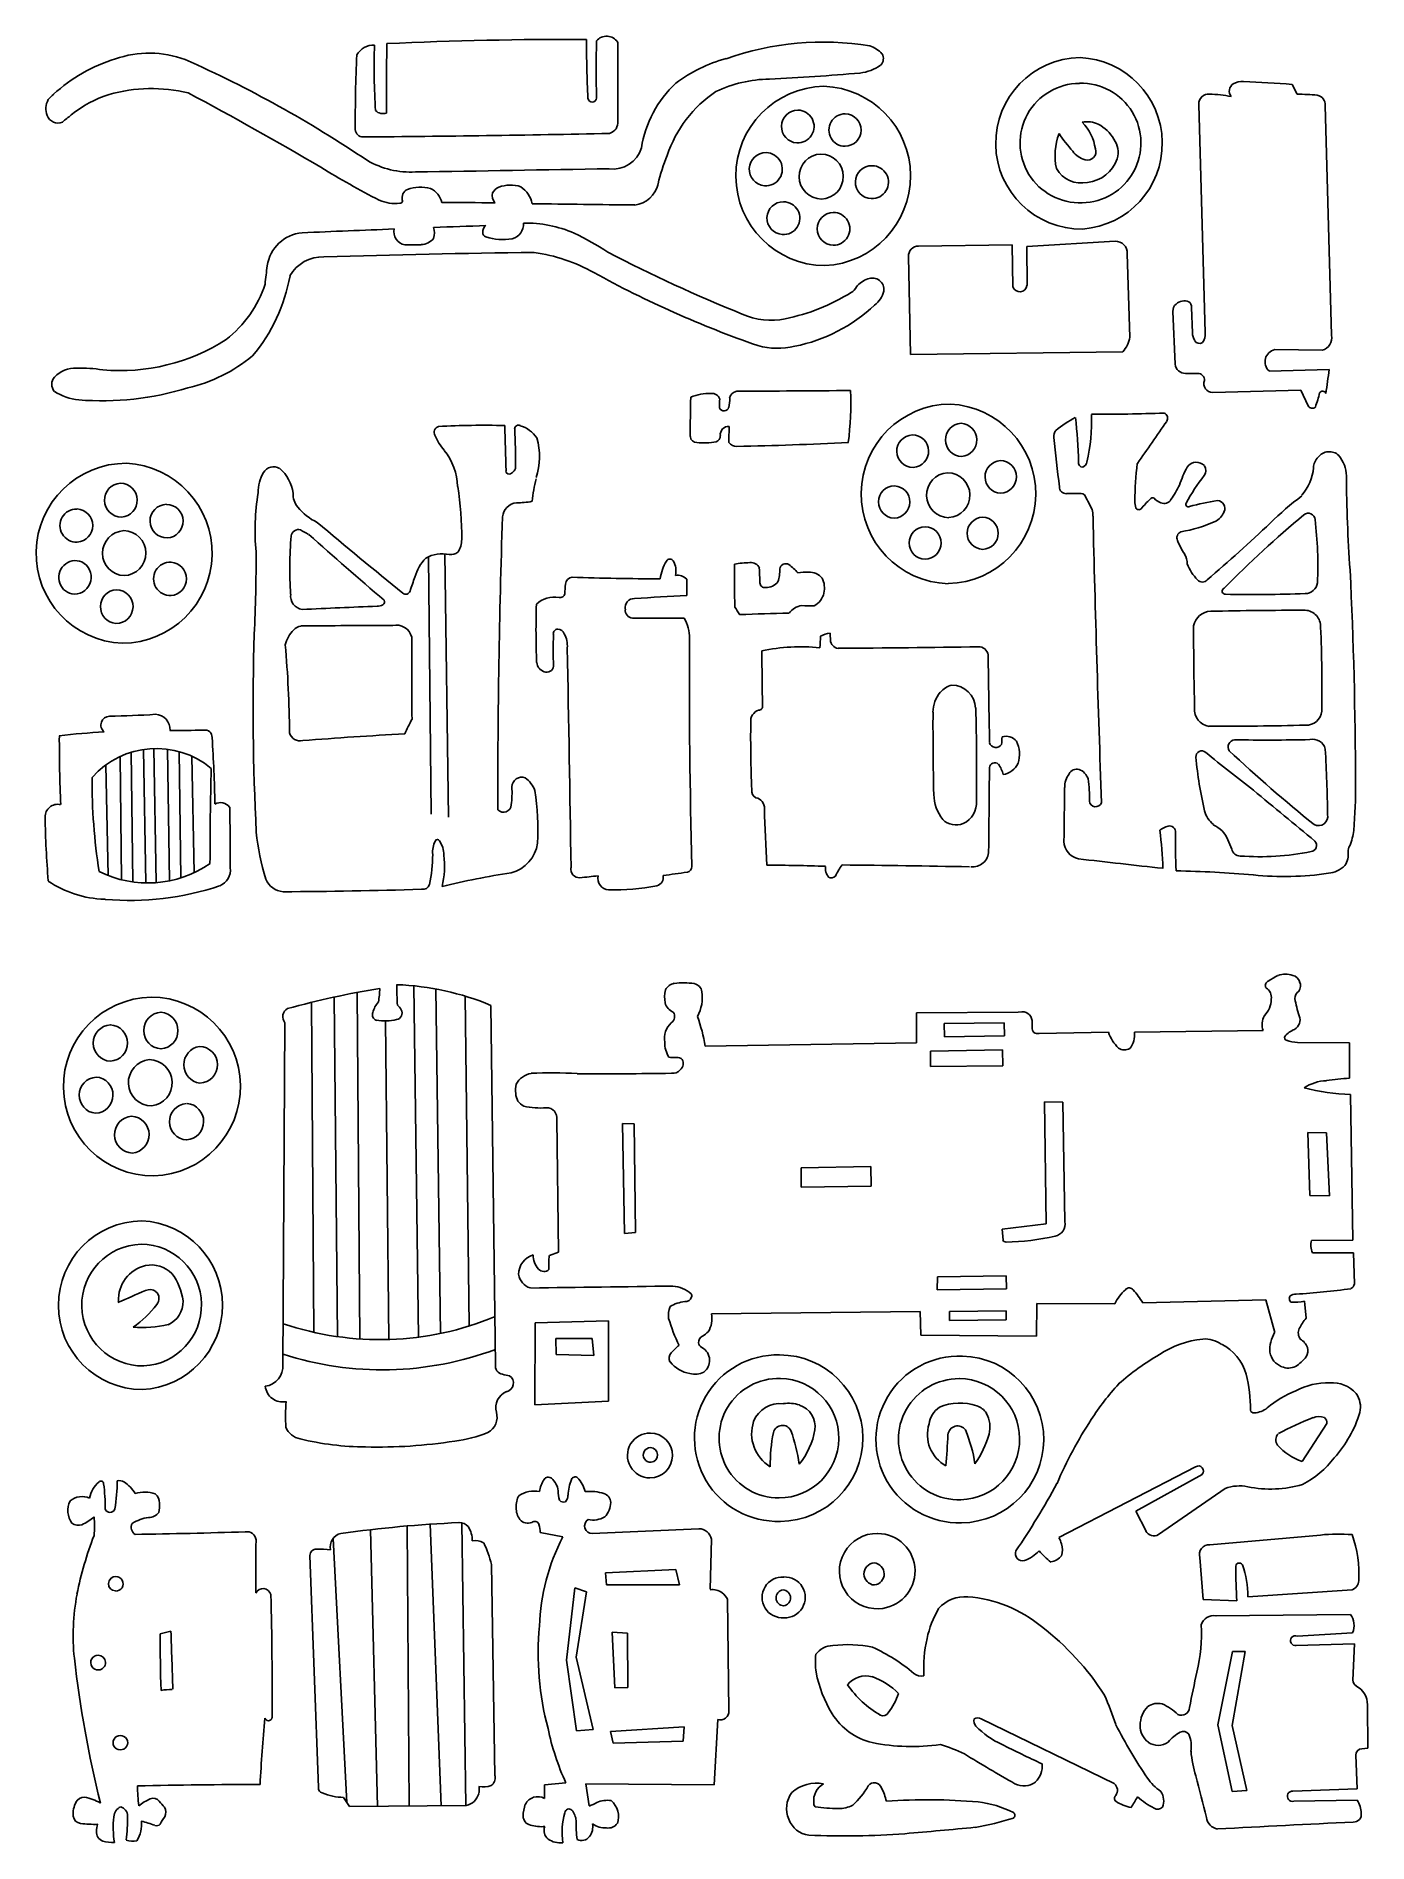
# Model space of a CAD drawing. Header units: metres. Extents: x -1102 to 555, y -1059 to 1189.
import ezdxf

# ---------------------------------------------------------------- set-up
doc = ezdxf.new("R2010")
doc.units = ezdxf.units.M

msp = doc.modelspace()

# ---------------------------------------------------------------- linework, layer by layer
at = {"layer": '8', "color": 3, "linetype": 'CONTINUOUS'}
for p, q in [((-1016.6, 115.1), (-1015.5, 114.8)), ((-947.4, -798.9), (-934, -795.6))]:
    msp.add_line(p, q, dxfattribs=at)
for centre, radius, start, end in [((-392.1, 1172.2), 16.7, 34.5205, 139.0447), ((-312.3, -404.3), 38, 48.1174, 86.4251), ((516.2, -517), 29.4, 347.501, 35.3769), ((344, -596.3), 6.28, 315.0399, 123.017), ((-96.9, -20.8), 1029.6, 267.5661, 274.2207)]:
    msp.add_arc(centre, radius, start, end, dxfattribs=at)
at = {"layer": 'TRACE', "color": 3, "linetype": 'CONTINUOUS'}
for p, q in [((460.7, 1128.8), (466.7, 1116.7)), ((344.6, 1104.1), (352.4, 819.7)), ((509.5, 816.9), (501.7, 1102.6)), ((-4.3, 927.8), (112.2, 929.2)), ((112.2, 929.2), (113.4, 877)), ((130.8, 927.3), (240.5, 933.7)), ((130.8, 927.3), (130.9, 878.6)), ((-13.9, 792.7), (-16.6, 914.6)), ((255.5, 918.2), (258.7, 814.5)), ((312.2, 846.5), (315, 781)), ((336.6, 819.7), (335.5, 851.4)), ((-13.9, 792.7), (250, 796.3)), ((438.9, 798.9), (498, 798.1)), ((328.1, 769.3), (343.1, 769.3)), ((506.8, 774), (432, 772.3)), ((361.9, 745.5), (471.5, 748.3)), ((471.5, 748.3), (480.7, 728.8)), ((-610.5, 221), (-613.7, 541.2)), ((-593.1, 544.8), (-588.6, 217.2)), ((-997.3, 292.6), (-995.6, 139.3)), ((-981.5, 136.6), (-983.5, 297.9)), ((-967.9, 301.4), (-965.3, 135.3)), ((-952.5, 135.7), (-955.1, 302.5)), ((-938.4, 301.7), (-935.9, 138)), ((-921.5, 141.8), (-923.8, 298.7)), ((-907.8, 292.8), (-905, 148.2)), ((-1012.1, 144.6), (-1015.1, 282)), ((-632, 7.3), (-626.1, -429.7)), ((-598.8, -425.2), (-604.5, 3.4)), ((-759.3, -13.3), (-756.4, -423.7)), ((-726.9, -429.1), (-730.8, -6.7)), ((-702.3, -0.9), (-698.9, -432)), ((-567.8, -5.5), (-563.1, -415.9)), ((-535.9, -17), (-530.2, -464.1)), ((-792.5, -38.6), (-794.6, -464.1)), ((-663.1, -432.7), (-667, -36.4)), ((-6.8, -26.3), (119.7, -25.4)), ((-6.8, -63.6), (-6.8, -26.3)), ((27.9, -39.7), (102.4, -38.6)), ((28.3, -56.3), (27.9, -39.7)), ((102.4, -38.6), (103, -54.8)), ((119.7, -25.4), (124.6, -25)), ((137.4, -38.3), (137.3, -44.4)), ((-269.4, -67.7), (-6.8, -63.6)), ((103, -54.8), (28.3, -56.3)), ((146, -51.8), (232, -50.4)), ((264.5, -50.4), (424.7, -48.3)), ((532, -63.6), (467.4, -63.2)), ((532, -63.6), (532, -107.7)), ((10.6, -74), (100.4, -72.5)), ((10.9, -93), (10.6, -74)), ((100.4, -72.5), (100.8, -92.1)), ((100.8, -92.1), (10.9, -93)), ((533.4, -127.8), (536.2, -309)), ((154.8, -288.8), (152.6, -137.1)), ((152.6, -137.1), (175.3, -137.6)), ((175.3, -137.6), (177.9, -286.1)), ((-454.1, -159.1), (-452, -324.1)), ((-372.3, -164.1), (-358, -164.4)), ((-370, -300.7), (-372.3, -164.1)), ((-358, -164.4), (-356, -299.8)), ((503.4, -175.5), (480.1, -175.1)), ((480.1, -175.1), (482.7, -253.7)), ((507.1, -254.1), (503.4, -175.5)), ((-150.2, -243.2), (-149.9, -219.1)), ((-149.9, -219.1), (-63.6, -217.3)), ((-63.6, -217.3), (-62.8, -242.1)), ((-62.8, -242.1), (-150.2, -243.2)), ((482.7, -253.7), (507.1, -254.1)), ((99.9, -295.4), (154.8, -288.8)), ((-356, -299.8), (-370, -300.7)), ((99.9, -295.4), (101, -309.3)), ((536.2, -309), (484.5, -309.4)), ((-452, -324.1), (-463.3, -328.3)), ((536.9, -325.1), (486.1, -324.7)), ((536.9, -325.1), (538, -363.6)), ((19.6, -354.8), (18.9, -370.9)), ((104.9, -353.7), (19.6, -354.8)), ((105.4, -369.5), (104.9, -353.7)), ((18.9, -370.9), (105.4, -369.5)), ((-2.1, -397.8), (-261.5, -400.6)), ((-1.4, -427.3), (-2.1, -397.8)), ((104.9, -397), (34.5, -397.9)), ((34.5, -397.9), (34.5, -409.3)), ((104.9, -408.2), (104.9, -397)), ((142.9, -388), (142.7, -428.7)), ((240, -388.4), (142.9, -388)), ((428.1, -383.5), (274.9, -387)), ((438.9, -424), (428.1, -383.5)), ((477.9, -406.2), (476.1, -385.1)), ((-481.5, -513.9), (-481.1, -412)), ((-481.1, -412), (-389.6, -409.7)), ((-389.6, -409.7), (-389.6, -509.4)), ((34.5, -409.3), (104.9, -408.2)), ((-455.2, -431.6), (-410.1, -431.6)), ((-454.7, -451.6), (-455.2, -431.6)), ((-410.1, -431.6), (-407.8, -452.5)), ((142.7, -428.7), (-1.4, -427.3)), ((-407.8, -452.5), (-454.7, -451.6)), ((-389.6, -509.4), (-481.5, -513.9)), ((473, -584.6), (503.6, -537.2)), ((170.5, -679.3), (340.6, -591.1)), ((266, -646.4), (348.5, -600.8)), ((294.3, -675.5), (377.3, -618.1)), ((266, -646.4), (278.9, -671.1)), ((-685.8, -669.4), (-677.2, -1013.6)), ((-637.8, -1013.3), (-640.2, -664.9)), ((-597.8, -1012.9), (-611.6, -662.7)), ((-572.3, -660.7), (-567.2, -1012.6)), ((-474.8, -672.8), (-446.7, -678.4)), ((-409.9, -674), (-277.4, -668.2)), ((-732.1, -680.2), (-715.2, -1008.8)), ((-263.2, -743.2), (-261.7, -681.3)), ((358.3, -688.2), (496, -676)), ((-750.6, -990.3), (-761.1, -701.4)), ((-535.4, -712.8), (-530.9, -975.7)), ((-393.6, -723.1), (-305.8, -719)), ((-305.8, -719), (-301.3, -738)), ((350.1, -756.4), (346, -704.1)), ((-431.5, -741.8), (-442, -831.9)), ((-417, -746.8), (-431.5, -741.8)), ((-392.2, -738), (-393.6, -723.1)), ((-301.3, -738), (-392.2, -738)), ((-429.9, -828.1), (-417, -746.8)), ((-240.1, -894.7), (-241.7, -756)), ((350.1, -756.4), (392, -757.8)), ((405.6, -752.8), (535.3, -744.2)), ((365.9, -776.6), (533.4, -774.7)), ((-385, -796.9), (-366.1, -798.1)), ((-381.7, -866.3), (-385, -796.9)), ((-366.1, -798.1), (-365.7, -865.8)), ((466.8, -801.7), (535.9, -797.7)), ((-409, -918), (-429.9, -828.1)), ((386.6, -821), (368.2, -912.3)), ((385.9, -913.1), (402.2, -821)), ((402.2, -821), (386.6, -821)), ((465.7, -813.3), (538.1, -811.5)), ((538.1, -811.5), (536.3, -856.6)), ((-442, -831.9), (-429.7, -919.7)), ((-365.7, -865.8), (-381.7, -866.3)), ((554.8, -941.4), (554.2, -887.5)), ((-429.7, -919.7), (-409, -918)), ((-387.4, -920.6), (-295.4, -914.7)), ((-383.9, -935), (-387.4, -920.6)), ((-295.4, -914.7), (-297, -932.5)), ((-258.4, -986.7), (-253.8, -905.6)), ((73.9, -904.7), (239.1, -985.1)), ((368.2, -912.3), (386.2, -995)), ((404.3, -993.8), (385.9, -913.1)), ((-297, -932.5), (-383.9, -935)), ((547.5, -942), (554.8, -941.4)), ((539.9, -950.1), (541.4, -991.8)), ((-469.3, -1003.7), (-469.2, -986.7)), ((-442.6, -984.5), (-469.2, -986.7)), ((-413.9, -1013.1), (-418.1, -985.6)), ((-418.1, -985.6), (-258.4, -986.7)), ((-712, -1013.9), (-719.2, -1002.6)), ((386.2, -995), (404.3, -993.8)), ((541.4, -991.8), (461.6, -994.7)), ((462.8, -1007.2), (541.7, -1006)), ((-712, -1013.9), (-566.8, -1012.6))]:
    msp.add_line(p, q, dxfattribs=at)
for centre, radius, start, end in [((-682, 1153.9), 23.9, 87.0646, 150.7924), ((221.1, 1151.2), 902.3, 178.3091, 183.4889), ((4511.6, 1108.3), 5177.5, 179.2092, 180.1676), ((-440.2, -3691), 4875.9, 89.7265, 92.6472), ((800.6, 1175.6), 1217.6, 179.5604, 183.0064), ((1682.4, 1147.8), 2087.4, 179.0268, 180.9814), ((12289.6, 1162.2), 12667.9, 179.91152, 180.35645), ((-123, 819.9), 361.6, 80.7185, 109.46), ((-74.7, 1145.1), 33.3, 40.9886, 72.4525), ((-945.7, 971.8), 197.4, 106.8994, 132.8186), ((-960.7, 1039), 128.8, 69.8614, 109.1993), ((-1518, -191.7), 1479.5, 55.9478, 66.004), ((1093, 1083.2), 1797.7, 177.3724, 180.3348), ((-196.1, 984.3), 182.9, 105.015, 126.9807), ((-83, 1197.3), 54.6, 276.3906, 305.6288), ((-59.1, 1161), 11.3, 314.6281, 31.6864), ((198.6, 1055.6), 106.7, 90.9364, 270.8234), ((192.3, 1055.5), 106.8, 274.1998, 87.56), ((-211.5, 1028.7), 138.9, 132.9395, 171.2205), ((-187, 974.3), 161.3, 90.9577, 115.3426), ((-119.7, 1015), 111.6, 91.0243, 269.5365), ((-310.3, 3817.4), 2684.5, 272.5767, 274.9886), ((-125.8, 1015), 111.7, 272.6544, 87.9064), ((196.5, 1055.9), 74.3, 90.279, 272.2483), ((198.3, 1056), 74.3, 270.857, 91.6703), ((393, 1120.6), 10.6, 121.9574, 219.1179), ((398.4, 1109.3), 23.2, 85.5089, 118.5357), ((361.5, -26.8), 1159.9, 85.0922, 88.084), ((-1067.4, 1098.9), 22.1, 149.9268, 202.8512), ((-1064, 1094), 27.6, 125.0256, 144.7025), ((-966.7, 979.4), 144, 107.8517, 129.2897), ((-958.2, 928.4), 195.3, 76.4608, 105.6461), ((-3358.8, -3441.3), 5174.4, 59.6901, 61.7847), ((-410, 1112.2), 5.31, 185.6575, 357.5695), ((-169.7, 991.5), 154.9, 123.8773, 161.5601), ((356.6, 1104.9), 12.1, 84.0304, 184.0124), ((346.5, 892.6), 224.6, 80.1927, 87.0938), ((456.3, 659.3), 457.6, 85.5267, 88.6918), ((489.5, 1103.5), 12.2, 355.9031, 78.4568), ((-1074.2, 1095.3), 14.5, 200.2023, 290.8315), ((-980.7, 984.2), 131.7, 125.8775, 132.1328), ((-670.1, 1105.9), 13.4, 225.8427, 288.5508), ((-392.1, 1081.6), 14.1, 285.7198, 7.2909), ((-154.2, 1076.5), 20.4, 90.0483, 266.6069), ((-154.4, 1076.5), 20.4, 267.105, 89.5502), ((-95.4, 1072.1), 20.2, 89.7855, 269.7917), ((-95.8, 1072.1), 20.2, 271.0041, 88.5731), ((205.9, 1051.9), 30.6, 63.6538, 101.9341), ((155.4, 1039.4), 61.2, 8.7428, 43.883), ((199.5, 1039.2), 44.8, 28.5446, 63.5309), ((-695.1, 1073.1), 9.57, 182.8458, 272.4962), ((-831.7, 21428.6), 20365.5, 270.38536, 271.24767), ((242.3, 1040.6), 76.6, 159.3214, 192.3368), ((361.6, 1200.1), 232.4, 214.7489, 221.5934), ((218.5, 1044.8), 25.7, 341.1492, 37.9992), ((-635.4, 1129.3), 109.5, 240.3286, 272.8864), ((-384, 1060.4), 36.8, 262.5241, 343.3403), ((-147.8, 967), 184.1, 156.4601, 168.0847), ((-193.9, 1023.4), 20.7, 89.0743, 265.1389), ((-194.2, 1023.4), 20.7, 266.0738, 88.1394), ((-124.6, 1014.3), 28, 91.9251, 269.6027), ((-125.7, 1014.3), 28, 271.9152, 89.6126), ((211, 1062.7), 28.7, 216.0671, 254.0166), ((206.1, 1045.2), 10.5, 253.51, 19.7262), ((201.6, 1050.5), 43.7, 275.737, 341.2518), ((-180, 1947.1), 1082.1, 238.3711, 242.7806), ((-4883.3, 263034.6), 262049.2, 270.930032, 270.982762), ((-62.1, 1007.3), 20.5, 88.5663, 268.101), ((-62, 1007.3), 20.5, 267.7357, 88.9317), ((198.4, 1041.8), 35.6, 209.65, 282.1836), ((-634.3, 987.5), 12.2, 117.2808, 193.5428), ((-623.4, 950.9), 50.2, 75.8313, 109.1148), ((-623.2, 975.5), 26.9, 13.7421, 63.5186), ((-519.5, 991), 14.8, 169.0545, 219.3749), ((-516.7, 983), 20.4, 117.6969, 148.0609), ((-511.7, 961.7), 41.9, 72.0898, 110.2485), ((-516.3, 974.5), 32.2, 10.4557, 57.084), ((-361.8, 1013.3), 34.9, 277.796, 346.1784), ((-654.8, 1030.9), 50.2, 246.4373, 276.2992), ((-648.9, 983.9), 2.92, 262.2404, 15.3878), ((-579.8, -2595.7), 3577.6, 89.2165, 90.2751), ((493.2, 73650.1), 72676.2, 269.229125, 269.329677), ((-172.2, 962.5), 20.4, 89.8616, 265.9428), ((-172.1, 962.5), 20.4, 265.6178, 90.1866), ((-109.7, 949.2), 20.4, 91.2622, 268.7378), ((-109.9, 949.2), 20.4, 269.0959, 90.9041), ((-766.4, 896.4), 48.2, 95.1951, 171.9166), ((728.5, -34293.4), 35269.6, 92.25039, 92.43618), ((-640, 945.8), 16.8, 168.8517, 258.9786), ((728.5, -34293.4), 35269.6, 92.0646, 92.17048), ((-632.5, 944.1), 26.2, 344.9714, 15.3551), ((-535.5, 945.2), 10.6, 128.8695, 182.8207), ((-540.9, 944.3), 5.15, 175.7054, 255.1287), ((-514.3, 954.9), 18.8, 285.0392, 4.416), ((-492.9, 804.8), 151.6, 66.4608, 91.0252), ((-634.6, 1165.9), 236.7, 267.9246, 272.9058), ((-623.6, 950.5), 21, 272.6706, 320.9036), ((-520.6, 1006.5), 70.7, 252.1725, 279.0938), ((-584.5, 624.8), 353.4, 56.7291, 64.5042), ((-3.9, 915.1), 12.7, 91.6715, 182.4193), ((241.2, 919.4), 14.3, 356.48, 93.0664), ((-309.4, 828.5), 510.2, 171.5877, 174.1623), ((-745.4, 867.9), 46.5, 87.8847, 150.643), ((-319.4, -12773.2), 13694.1, 90.68113, 91.77528), ((-512.1, 709.1), 212.9, 60.706, 81.9193), ((456.5, 2538.4), 1826.5, 242.3687, 248.1493), ((-953.2, 924.6), 143.3, 307.8765, 342.0602), ((-997.5, 929.1), 215.1, 320.1088, 349.7059), ((231.3, 2054.5), 1324.2, 241.1342, 250.8113), ((-95.9, 884.1), 16.2, 299.8336, 334.5499), ((-56.1, 855.5), 33.3, 109.4344, 139.3263), ((-61.4, 873.7), 14.3, 351.3893, 113.6808), ((121.9, 879.8), 9, 198.1639, 352.5004), ((-216.5, 1073), 240.2, 281.1918, 302.3768), ((-197.6, 1001.5), 202.3, 281.2855, 313.341), ((-78.3, 880.1), 32.3, 307.2012, 344.642), ((325, 846.4), 12.8, 133.5998, 179.5428), ((326.6, 843.9), 15.7, 68.8968, 131.5597), ((326.3, 851.5), 9.29, 359.2935, 49.6631), ((-187.8, 920.6), 85.2, 245.3726, 282.2037), ((-997.2, 1017.5), 244.7, 264.9357, 302.6369), ((223.3, 820.1), 35.8, 318.2319, 350.9527), ((355, 819.7), 18.3, 179.9591, 211.7448), ((345.5, 813.8), 7.16, 211.6302, 300.9559), ((335.3, 817.9), 17.2, 323.4755, 6.1696), ((493.6, 813.8), 16.3, 285.6803, 10.8795), ((-957.5, 942.5), 196.3, 283.1258, 309.5527), ((-179.6, 892.7), 92.1, 254.6992, 283.5559), ((442.4, 783.8), 15.5, 103.0303, 227.661), ((-1068.3, 755.8), 13.9, 139.7194, 219.3404), ((-1052.7, 739.1), 36.7, 87.9121, 135.5232), ((-1044.7, 608.9), 166.9, 81.072, 92.2799), ((328.2, 782.6), 13.3, 187.2372, 269.3944), ((343.3, 761), 8.37, 356.8298, 91.6006), ((-4085.4, 1409.3), 4635.9, 351.7524, 352.1234), ((-1043.3, 800.5), 64.3, 236.3017, 265.2236), ((-1019.3, 1093.7), 358.5, 265.291, 287.2577), ((-265.3, 690.7), 53.7, 86.6752, 114.2103), ((-261, 734.2), 10.2, 18.6261, 96.8226), ((-228.6, 736.5), 10.7, 97.7354, 168.1246), ((-331.7, 28678.5), 27931.5, 270.20853, 270.49882), ((-509.1, 734.5), 420.8, 353.0115, 1.8302), ((362.1, 756.6), 11.2, 159.6753, 268.529), ((369.2, 773), 128.6, 339.2684, 347.5349), ((498.4, 742.9), 4.36, 18.9172, 147.7151), ((870.1, 700.6), 1158.1, 178.0643, 180.4898), ((-142.2, 728.2), 109.5, 175.1175, 180.9664), ((-246.1, 728.6), 6.05, 202.0065, 344.6705), ((-275.3, 736.5), 36.4, 344.8563, 3.4975), ((36.4, 619.4), 111.8, 90.5519, 268.1417), ((29.9, 619.5), 111.8, 271.5113, 87.1823), ((212.2, 3332.7), 2614.3, 269.9752, 271.955), ((299.1, 713.6), 6.71, 324.5167, 70.324), ((485.6, 731.3), 5.43, 206.9577, 315.4971), ((-599.1, 696), 7.56, 106.0315, 209.4275), ((-545.7, -322.8), 1027.6, 88.498, 93.0941), ((-15770.1, 262.7), 15257.8, 1.44766, 1.65914), ((-501.7, 700.2), 4.78, 65.2894, 177.1116), ((-1768.1, 646.3), 1262.9, 0.2824, 2.4563), ((-509.8, 667.9), 37.6, 34.3526, 74.4784), ((-240.5, 693.2), 10.2, 84.4029, 187.4159), ((110.9, 687), 350.8, 177.3404, 180.6135), ((50.1, 686.7), 20.7, 93.1275, 268.4209), ((47.8, 686.6), 20.7, 274.5883, 86.9601), ((177.3, 691), 13, 144.85, 185.9926), ((295.8, 530.1), 212.2, 119.6351, 127.4904), ((-231.7, 657.5), 426.5, 0.2205, 7.6968), ((-23.4, 711.4), 234.6, 347.0946, 1.6931), ((-3543.1, 3355.6), 4669.7, 324.7014, 325.4856), ((-537, 721.8), 74.7, 203.2404, 220.1053), ((-559.5, 665.6), 84, 342.0252, 16.2411), ((-280.1, 691.1), 7.82, 183.1838, 272.9711), ((-270.8, 781.9), 99, 264.8092, 278.7484), ((-258.6, 691.5), 7.93, 291.0829, 2.9616), ((-231, 689.2), 10.7, 213.5428, 274.4505), ((-314.8, 5124.7), 4447, 271.0912, 272.8795), ((-11, 672.6), 20.2, 92.4029, 270.7647), ((-11.7, 672.6), 20.2, 272.8387, 90.329), ((3280, 1000.7), 3131.1, 185.7009, 186.8348), ((-989.7, 545.5), 112, 89.7445, 267.6474), ((-994.8, 545.6), 112, 270.2669, 87.1249), ((-806.3, 638.4), 14.7, 59.041, 149.3412), ((-652.1, 626.4), 74.7, 1.6237, 39.1767), ((-512.4, 652.8), 7.09, 307.5207, 357.7239), ((98.9, 640.6), 20.3, 93.1782, 267.8731), ((97.4, 640.6), 20.3, 272.0385, 89.0127), ((200.8, 658.6), 6.1, 175.4298, 264.386), ((196.2, 660.9), 9.28, 295.9696, 348.5618), ((717.3, 604.6), 452.4, 173.3147, 179.2548), ((459.4, 584.1), 146.4, 152.0313, 161.6301), ((341.4, 645.2), 13.6, 91.7025, 146.1503), ((339.6, 639.9), 19, 50.4569, 85.764), ((342.2, 648.7), 11.1, 323.5135, 31.2014), ((507.7, 650.9), 20.6, 136.0818, 177.1478), ((506.7, 654.4), 17.5, 47.5008, 142.0706), ((487.7, 641), 40.5, 1.1519, 40.3631), ((-995.5, 611.7), 21.1, 93.5349, 269.6298), ((-997.1, 611.6), 21.1, 274.193, 88.9717), ((-778.1, 621.9), 47.4, 149.5649, 181.3662), ((-832.3, 612.7), 51, 8.593, 48.7749), ((-513.7, 647.6), 3.58, 171.0094, 277.6425), ((-516, 654.4), 10.7, 285.0473, 317.8118), ((-247.3, 582.6), 239.1, 166.5552, 173.3607), ((33.9, 617.8), 28, 93.6252, 269.3582), ((31.8, 617.8), 28, 273.6276, 89.3558), ((190.8, 695), 144.9, 325.256, 333.4959), ((545, 490.8), 245.9, 142.0144, 151.531), ((428, 657), 59.4, 318.5349, 355.0679), ((2395.3, 654.5), 1867.2, 180.3897, 183.9871), ((-532.4, 573.6), 296.9, 170.8581, 185.1039), ((-757.5, 618.8), 24.5, 176.3643, 219.9119), ((-984.4, 564), 412.2, 359.8203, 9.0104), ((-501.7, 588.7), 19.9, 97.4977, 174.2811), ((-501.1, 682.7), 74.3, 267.5461, 282.6885), ((-33.8, 609.3), 20.1, 90.5327, 268.4063), ((-34.9, 609.3), 20.1, 271.6233, 87.3157), ((179.6, 628.1), 8.43, 180.5154, 271.4948), ((187.8, 434.8), 185.1, 87.5305, 92.4695), ((197.4, 612.8), 7.13, 28.7527, 103.5227), ((732, 875.1), 588.4, 206.099, 207.8541), ((308.7, 611.9), 43.8, 181.7911, 192.918), ((388.8, 499.9), 154, 132.8538, 138.9631), ((287.1, 610.7), 3.73, 60.9523, 144.968), ((302.4, 625.3), 17.6, 220.1543, 253.2407), ((301.4, 617.5), 9.94, 245.7052, 328.805), ((331.5, 606.5), 3.09, 151.6602, 298.6596), ((448.5, 139.1), 478.9, 99.7229, 103.9612), ((367.3, 601.4), 9.67, 332.304, 87.8332), ((701, 311), 381.7, 126.7325, 134.5148), ((-1051.4, 580), 20.6, 88.4141, 272.2333), ((-1051.9, 580), 20.7, 273.6313, 87.0161), ((-939.1, 585.6), 20.9, 90.9673, 270.953), ((-939.8, 585.5), 20.9, 272.8776, 89.0428), ((-722.2, 646.7), 69.5, 218.8894, 244.4882), ((9120.7, 255.9), 9648, 178.01157, 180.17631), ((76.3, 570.4), 20, 91.1887, 268.8113), ((75.1, 570.4), 20, 272.2223, 87.7777), ((176.1, 591.3), 36.8, 0.5594, 13.8892), ((27524.1, 1229), 27318.6, 181.33687, 182.08505), ((269.7, 603.8), 4.05, 205.4481, 316.483), ((288.4, 761.9), 192.7, 280.1451, 293.3303), ((352.8, 607.4), 25.4, 298.043, 335.6522), ((1366.9, -474), 1390.9, 129.8686, 135.4335), ((480.7, 586.9), 8.45, 3.8359, 129.2211), ((35, 530.9), 457.6, 357.2381, 7.1045), ((-991.1, 545.7), 28, 93.3829, 267.572), ((-993.2, 545.7), 28, 271.8977, 89.0572), ((-279.6, 525.5), 506.5, 175.301, 183.4783), ((-775.3, 565.9), 9.11, 74.0571, 172.8848), ((-898.1, 341.1), 265, 59.2711, 61.7879), ((3711.9, 5603.5), 6735.6, 228.37105, 229.4297), ((3452.8, 5563.1), 6517.1, 229.81891, 231.03623), ((-599.8, 562.5), 27.5, 325.3958, 0.3735), ((4.7, 558.3), 20.3, 91.5248, 268.1391), ((3.6, 558.3), 20.3, 271.1192, 88.5447), ((325.5, 564.7), 8.24, 112.9856, 204.2731), ((-976.3, 2070.2), 2049.1, 310.5187, 313.4708), ((-2509.4, 533.3), 1681.3, 356.982, 0.4719), ((-596.7, 504.4), 40.5, 77.2826, 120.1), ((-585.8, 557.3), 13.5, 261.5557, 309.8033), ((396.9, 592.2), 84.7, 201.4061, 214.3363), ((309.3, 533.2), 20.8, 357.2602, 32.3927), ((-1052.6, 515.4), 21, 68.2696, 266.1023), ((-1054.4, 515.8), 21.3, 270.8316, 63.5404), ((-934.6, 513.7), 20.9, 87.8018, 272.1982), ((-935.6, 513.7), 20.9, 274.8909, 85.1091), ((-574, 498.8), 59.2, 136.6681, 163.1589), ((-267.7, 506.2), 58.1, 149.322, 172.5123), ((-313.4, 533.3), 5.01, 33.9344, 149.2927), ((-330.2, 523.6), 24.4, 346.4525, 30.6373), ((-303.6, 502.7), 15.5, 43.7703, 100.527), ((612.1, 512.9), 845.3, 178.7139, 182.3292), ((-211.7, 419.4), 114.5, 91.0895, 100.7383), ((-212.2, 523.1), 10.9, 21.8704, 98.4034), ((-856.7, 491.9), 655.5, 1.4689, 3.0821), ((-220.9, 523.8), 44.2, 341.8476, 2.9916), ((-169.2, 524.8), 7.72, 61.0282, 169.793), ((-199.6, 483.2), 59.1, 39.8569, 54.761), ((-144.3, 466.2), 55.8, 86.4396, 100.2011), ((-139.9, 500.6), 21.3, 41.227, 92.2977), ((387.5, 555.1), 61.7, 201.731, 223.8294), ((-5115.9, 246.6), 5655.4, 0.1321, 2.8185), ((-1000.7, 479.1), 21, 92.6506, 265.4397), ((-1002.1, 479.1), 21, 269.2832, 88.8071), ((-768.2, 492.5), 17, 172.3118, 261.862), ((-641.9, 500.2), 5.61, 231.847, 342.2359), ((-1132.9, 677.2), 527.5, 340.195, 342.2052), ((-450.1, 496.7), 6.42, 259.9699, 344.6693), ((-377.5, 497.1), 66.4, 171.2206, 181.8008), ((-433.8, 506.5), 9.35, 96.9122, 175.2762), ((-332.9, 3112.2), 2598.4, 267.7487, 270.1676), ((-517.7, 503.1), 225.5, 357.3947, 2.6052), ((-195.5, 508.8), 5.85, 180.6081, 282.0572), ((-193.5, 521.6), 18.6, 267.4524, 321.6067), ((-143.9, 500.4), 22.5, 296.3629, 348.8428), ((-150.2, 502.2), 29.1, 347.6968, 25.3497), ((348.9, 517.5), 7.83, 220.7013, 320.8273), ((377.5, 498.4), 3.9, 111.9712, 272.0688), ((410.9, 2371.9), 1877.7, 268.983, 272.0065), ((476.7, 510.8), 15.5, 269.9084, 352.7155), ((120.8, -18928.4), 19424.5, 92.35523, 92.63025), ((-677, 494.6), 14.8, 268.2199, 296.8845), ((-672.8, 485), 4.46, 303.8576, 27.6134), ((595.9, 449.8), 1075.8, 178.2801, 182.1477), ((-457.4, 459.5), 31.5, 78.6865, 134.3222), ((-357.8, 478), 11.2, 87.7316, 191.0658), ((-359.3, 474.4), 9.56, 171.4271, 267.0881), ((-173.7, -2165.3), 2660.8, 92.5573, 93.956), ((158.1, 725), 461.9, 212.2416, 213.6418), ((-146, 456.9), 23.8, 98.1535, 143.7741), ((-136.8, 738.2), 258.1, 267.1995, 270.6508), ((359.8, 451.3), 22, 91.1327, 170.0699), ((483.9, -5059.9), 5534.6, 90.0743, 91.2898), ((475.9, 454.6), 20.1, 356.9846, 87.4723), ((-752, 421.3), 41.1, 135.4023, 165.4262), ((-769.5, 439.3), 16, 100.9854, 137.3985), ((-563.9, -24329.1), 24785.1, 90.21787, 90.48228), ((-653.8, 436.3), 19.9, 13.821, 102.7761), ((-452.7, 445.6), 5.64, 89.5547, 192.2961), ((-453.2, 442.4), 8.87, 18.8573, 86.2655), ((-346.6, -4724.2), 5189.1, 89.438, 90.1453), ((-332.4, 441.3), 43.5, 357.9926, 32.4523), ((-108.8, -2385), 2856.6, 91.133, 92.3596), ((3766.8, 443.2), 3428.7, 179.8014, 181.5066), ((-1096.4, 379.1), 1594.1, 358.9206, 2.6764), ((2145.8, 353.3), 2977.6, 178.2395, 182.9788), ((-2197.9, 309), 1411.5, 0.5398, 4.9854), ((8774, 411.4), 9408.4, 179.81913, 180.4419), ((189.9, 424.9), 648.4, 178.2722, 181.7611), ((-470.9, 430.5), 30, 354.6333, 29.5626), ((-96389.6, -1327.9), 95964.7, 0.884975, 1.048234), ((8633.7, 389), 8922.8, 179.67369, 181.49683), ((-151.1, 201.6), 227.6, 83.8669, 102.1801), ((-328.7, 445.1), 202.6, 355.1242, 359.2447), ((-111.9, 417.7), 28.5, 94.5717, 119.8752), ((-213.2, 436.3), 99.5, 0.783, 5.6661), ((-102.7, 438.1), 11, 182.5438, 262.6558), ((-197.4, 16773.9), 16346.9, 270.32705, 270.93942), ((70.7, 417.2), 12, 10.2399, 90.5422), ((-465.1, 411.4), 14.1, 188.041, 250.55), ((-466.7, 406.1), 8.61, 248.596, 352.4817), ((-7427.2, 297.3), 7229.2, 0.46448, 1.00456), ((31138.8, 877.4), 31059.7, 180.84492, 181.04657), ((51.2, 348.1), 37.3, 139.0695, 180.5648), ((44.9, 353.9), 28.7, 105.073, 139.6867), ((36.8, 351.4), 30.2, 2.9812, 88.8521), ((-1010.1, 331.8), 11, 91.2542, 230.989), ((-1020, 1280.1), 937.3, 270.5911, 274.0835), ((-954.3, 326.1), 19.2, 357.124, 86.7586), ((-443.2, 232.9), 218.4, 150.995, 156.2781), ((-198.3, 336.6), 14.6, 108.7928, 186.3224), ((-202.8, 355), 4.69, 267.6567, 10.6959), ((3879, 331.3), 3865.1, 179.7562, 181.27), ((-2502.6, 276.4), 2570.8, 359.1313, 1.7077), ((360.4, 351.1), 21.2, 174.6106, 261.4914), ((478.1, 351), 19.4, 267.902, 354.3222), ((-977.8, -464.2), 788.4, 92.8566, 96.9242), ((887.1, 313.9), 1959.9, 179.8671, 182.3726), ((-926.2, 2044.4), 1719.3, 269.6992, 271.0966), ((-891.6, 316.8), 8.8, 356.0821, 101.2515), ((-2701.5, 196.8), 1822.6, 1.1557, 3.7565), ((-773.1, 325.9), 13.9, 195.0393, 283.1109), ((-415.4, -4076.3), 4403, 92.965, 94.6193), ((1333.2, 316.9), 1546.1, 179.3308, 182.4238), ((552.6, 285), 453.9, 175.9344, 177.1291), ((104.8, 301.1), 16.7, 39.4099, 107.1916), ((364, 4734.2), 4404, 269.913, 271.4759), ((-952.2, 196.3), 106.3, 49.9797, 138.6217), ((92.1, 312.6), 8.65, 200.1409, 325.6091), ((81.4, 295.2), 40, 343.9841, 24.4338), ((348.2, 292.4), 7.3, 46.6698, 185.1175), ((1655.1, 1877.9), 2047.4, 230.5135, 232.6332), ((390.4, 304.3), 9.35, 99.9235, 208.9462), ((1706.5, 1716.1), 1938.9, 226.9241, 231.0627), ((428.1, 2740), 2426.9, 269.071, 271.2848), ((486, 297.9), 16.3, 14.2196, 102.0823), ((-1749.1, 180.5), 2254.2, 1.0195, 3.0859), ((3960.5, 156.1), 4845.9, 178.5627, 179.9601), ((1738420.2, -16454.9), 1738416.6, 179.448472, 179.451899), ((90.7, 278.4), 6.59, 47.5653, 176.4616), ((69.6, 264.1), 32, 10.7365, 36.9008), ((96.7, 295.2), 25.5, 279.7243, 334.5971), ((204.9, 254.7), 27.2, 142.9769, 181.1243), ((193.1, 265.4), 11.5, 77.5739, 150.1464), ((189.2, 259.3), 18.4, 17.5793, 69.8514), ((806.2, 333), 467.1, 185.0645, 193.3699), ((-313.8, 260.7), 718.2, 179.5329, 188.9033), ((-628.3, 248.3), 118.6, 352.3837, 3.0953), ((-497.6, 254.7), 12.2, 69.0755, 179.6852), ((-514, 237.9), 35, 20.8407, 53.5903), ((-817.8, 200), 340.3, 357.4649, 8.5084), ((-202.7, 249.6), 9.01, 167.5741, 245.556), ((21171.8, -53.8), 20996.4, 179.1595, 179.34301), ((60, 242.4), 148.5, 357.9523, 8.6854), ((27909.2, 33395.7), 43065.8, 230.32141, 230.45336), ((-146.7, 254.6), 686.2, 355.4997, 0.4262), ((-1074.6, 217.2), 16, 77.6544, 180.2264), ((-872.4, 221.1), 14.2, 36.3969, 118.8686), ((-3934.5, 163.3), 3074.3, 359.831, 1.2333), ((-520.3, 232.9), 9.66, 223.8812, 358.0387), ((-208.4, 228.9), 12.6, 354.6828, 81.3685), ((2099.8, 289.8), 2296.4, 181.5487, 183.3054), ((69.6, 247.5), 54.8, 182.0241, 217.4949), ((39.9, 234.9), 28.1, 294.4891, 5.2039), ((216.2, 238), 7.88, 186.1594, 338.5746), ((381, 232.1), 30.1, 193.6906, 232.5376), ((191.5, 242.2), 1282.3, 181.1192, 184.669), ((42.7, 232), 24.4, 227.0455, 291.1962), ((316, 175), 32.6, 107.3188, 127.5794), ((307.9, 198.5), 7.82, 357.5312, 101.0778), ((347.2, 174.5), 36.6, 23.4428, 65.1654), ((493.3, 218.3), 11.7, 242.6009, 11.671), ((-552.7, 224.2), 276.3, 185.3129, 197.7346), ((-580.2, 174.2), 28.3, 151.4401, 187.1605), ((-602.6, 186.8), 2.68, 22.2692, 157.7308), ((-625.8, 169.7), 31.4, 0.4046, 35.1736), ((-522, 191.1), 44.6, 284.4903, 352.0241), ((199.3, 187.4), 22.5, 181.1981, 258.2947), ((-276.1, 133), 576.3, 2.0391, 6.7583), ((1150.8, 184.1), 835.3, 179.0348, 182.308), ((529, 243.9), 158.1, 200.3138, 204.8202), ((483.1, 182.1), 7.91, 277.7471, 42.4201), ((538.9, 175.4), 8.74, 137.0993, 188.6953), ((423, 219), 115.8, 341.016, 350.9115), ((-962.8, 271.3), 136, 243.5767, 304.7038), ((-768.3, 169.5), 159.9, 346.9677, 0.4193), ((-701.2, 156.7), 107.6, 346.1572, 7.0745), ((-205.2, -2366.2), 2523.7, 88.0586, 89.7189), ((-40.2, 112.3), 74.3, 142.3117, 154.7834), ((-194.9, -11719.9), 11878, 88.77453, 89.53732), ((63.2, 175.2), 19.9, 263.1216, 359.1196), ((1476, 11076.1), 10985.7, 263.30235, 263.85396), ((396.3, 179.8), 11, 192.1437, 268.5994), ((419.4, 506.4), 338.4, 266.0307, 281.0293), ((505.1, 171.3), 25.4, 325.5847, 6.3428), ((-1012.1, 247.8), 132.9, 235.942, 268.0497), ((-881.3, 151.4), 21.3, 291.922, 7.6386), ((-792.6, 149.5), 25.1, 202.2792, 265.8326), ((-369.1, -790), 948.6, 98.5919, 103.882), ((-426, 152.4), 10.6, 169.4734, 272.9971), ((-922, 4847.7), 4732.1, 276.024, 276.3029), ((-388.7, 140.9), 14.2, 166.5668, 265.9409), ((-332.1, 142.1), 10.5, 284.056, 13.0849), ((-165.4, -874.5), 1030.9, 97.0336, 98.7327), ((-294, 156.2), 7.91, 287.3071, 357.8396), ((-103.3, 153.4), 16.6, 171.1201, 220.0878), ((-112.4, 148.1), 6.5, 236.0468, 319.7675), ((288.2, -1277.3), 1428, 85.0125, 88.8758), ((451.1, 513.2), 369.9, 263.9898, 278.5087), ((502.8, 179.7), 32.5, 275.3045, 315.5238), ((-984.8, 462.9), 349.4, 264.9624, 288.5935), ((-812.2, 5981.2), 5856.8, 270.17335, 271.85777), ((-620.7, 136.1), 8.73, 259.7856, 342.2643), ((-382.4, 396.6), 269.9, 268.459, 281.2888), ((-498.7, -1073.2), 1091.5, 99.2562, 105.4186), ((-785.5, 6.7), 111.3, 349.9382, 358.6356), ((-404.4, 3.4), 248.6, 178.7458, 184.6705), ((-665.9, -329.1), 338.1, 67.3837, 87.8083), ((-276.1, -7.3), 43.8, 167.3269, 188.6693), ((-304.2, -5.9), 16.8, 103.2845, 150.6174), ((-296.9, -79), 90.1, 81.1521, 97.0986), ((-285.6, -1.9), 12.2, 8.5923, 78.0711), ((432.9, 7.8), 5.67, 120.9596, 212.4084), ((421.1, -7), 13.7, 350.1442, 59.5589), ((542.8, -171.1), 215.7, 117.5522, 121.5674), ((452.4, -5.3), 27.1, 70.5321, 110.0647), ((458.7, 8.8), 11.8, 16.6409, 76.6322), ((474, -8.1), 9.92, 119.1104, 182.8564), ((458.8, 7.2), 12.2, 327.4496, 24.0427), ((-956.5, -118), 111.2, 91.036, 270.6518), ((-958.7, -118), 111.2, 271.7828, 89.905), ((-783.2, -31.3), 11.7, 118.6338, 218.0837), ((-654.5, -32.2), 28.9, 137.8162, 167.399), ((-658.4, -26.5), 11.4, 20.4549, 57.3596), ((-304, -10.4), 15.7, 192.6098, 251.1002), ((-322.4, -6.9), 49.4, 331.1948, 7.9757), ((403.5, -8.6), 31.1, 316.995, 358.5395), ((601.5, 14.2), 139.3, 189.4131, 198.517), ((-1008, -63.9), 22.6, 93.3913, 267.0822), ((-1010.5, -63.9), 22.6, 273.3257, 87.1478), ((-945, -48.3), 22.8, 93.2981, 266.7019), ((-948, -48.3), 22.8, 274.0396, 85.9604), ((-675.9, -28.7), 7.39, 157.4296, 249.9757), ((-668.2, 36.1), 72.4, 261.8918, 281.9084), ((-654.9, -26.6), 8.35, 281.4871, 29.4575), ((-294.4, -58), 25.9, 131.6848, 190.8419), ((-317.4, -30.7), 9.87, 305.8612, 32.8995), ((-481.6, -103.9), 215.3, 9.6729, 19.8809), ((124.9, -37.5), 12.5, 356.4253, 91.6104), ((143.8, -45.6), 6.61, 169.5369, 289.3248), ((444.5, -40.7), 21.3, 149.165, 200.9523), ((456.7, -35.1), 13.7, 300.787, 21.5635), ((-284.8, -63.2), 35, 179.5398, 211.7081), ((284.1, -31.2), 55.5, 200.2289, 224.8035), ((236.8, -53.2), 27.9, 321.4601, 5.7353), ((455.3, -56.9), 4.03, 161.0809, 244.931), ((475.7, -76.5), 32, 112.0687, 139.155), ((466.9, -28.5), 34.6, 247.3646, 270.7765), ((-958.1, -113.2), 28.8, 95.6281, 270.1691), ((-961.3, -113.4), 28.9, 276.6523, 89.1448), ((-895, -90.9), 23, 98.2667, 262.65), ((-898.9, -90.9), 22.8, 272.2767, 88.6401), ((-309.4, -50.8), 31.2, 260.285, 277.0585), ((-304, -90), 8.31, 42.9261, 100.204), ((-307.2, -89.2), 10.4, 310.8291, 27.7253), ((251.8, -59.8), 12.7, 235.8825, 302.142), ((-1025.5, -128.8), 22.6, 93.9949, 264.1112), ((-1028.7, -128.7), 22.6, 272.3689, 85.7372), ((-480.5, -128.8), 27.8, 101.5507, 150.2854), ((-461.2, -612.5), 511.6, 86.3446, 92.7861), ((-393, 5669.1), 5771.2, 269.64615, 270.80948), ((-309.8, -89.7), 11.9, 261.97, 321.9384), ((505, -163.6), 52.9, 91.8948, 123.8031), ((546.2, -382.1), 274.8, 92.9621, 98.9854), ((-463, -122.1), 42.3, 170.3657, 186.0913), ((-487.8, -126.8), 17.2, 179.224, 245.3273), ((537.3, 109), 236.8, 254.875, 269.0341), ((-981.3, -177.9), 22.9, 94.1343, 268.204), ((-984, -177.9), 22.9, 274.8712, 87.4671), ((-913.3, -161.8), 22.6, 93.8686, 267.0784), ((-916.1, -161.6), 22.8, 274.2756, 84.3156), ((-475.1, -56.6), 88.1, 256.9356, 275.2744), ((-466.7, -157.1), 12.8, 350.8788, 91.3698), ((-969, -390.1), 105, 90.6975, 269.5011), ((-974.9, -390.1), 105.1, 272.7394, 87.4592), ((163, -289.1), 15.3, 280.8558, 11.276), ((-969.2, -389.9), 75.7, 91.3369, 271.1419), ((-971.8, -389.9), 75.8, 273.0715, 89.4073), ((104.5, -307.5), 3.99, 206.6022, 273.1113), ((102.1, -31.6), 279.9, 270.5403, 283.1611), ((505.6, -314.9), 21.8, 165.405, 206.701), ((-476.1, -351.8), 25.4, 106.8677, 179.7796), ((-457.1, -327.5), 26.4, 179.7821, 222.0866), ((-391.7, -338.9), 72.4, 171.5822, 185.3617), ((-956.3, -382.6), 42.8, 102.4566, 183.9528), ((-958.3, -376), 36, 44.9631, 101.6384), ((-990.1, -393.6), 71.7, 7.103, 36.9195), ((-481.3, -348.8), 20.5, 187.9788, 253.6514), ((-470, -338.9), 9.22, 223.5333, 312.2245), ((-69.5, -2471.9), 2283.3, 113.1026, 114.0529), ((-960.4, -382.8), 12.2, 51.8022, 114.4949), ((-959.7, -381.7), 10.9, 317.4964, 50.9143), ((794.2, -88726.4), 88367, 90.715891, 90.830487), ((-293.9, -377.7), 7.89, 262.388, 344.4292), ((-292.1, -378.8), 5.94, 350.2949, 28.94), ((291.4, -413.5), 57.2, 131.7134, 154.0033), ((258.1, -374.6), 6.08, 35.9437, 141.2274), ((166.3, -455.9), 128.6, 32.4019, 41.2909), ((462.7, -381.8), 5.64, 143.5967, 235.8585), ((465.4, -389.9), 13.6, 89.3029, 122.3729), ((413.3, 492), 869.9, 273.4415, 277.9563), ((530.6, -362.7), 7.46, 294.9883, 353.1373), ((-1049.9, -316.2), 122.3, 304.2609, 323.4198), ((-950.2, -385.7), 31.3, 293.9994, 1.6092), ((-674.2, -59.3), 373.6, 251.2421, 292.5569), ((-288.8, -402.3), 26.5, 156.6829, 189.0567), ((-290.6, -427.7), 42.3, 95.7707, 122.1031), ((-293.3, -406.4), 32.3, 328.7039, 10.3057), ((461.4, -308.7), 77.8, 268.6172, 280.8816), ((-968.6, -279.8), 138, 264.8392, 283.0406), ((-98.1, -342.1), 226.2, 196.528, 205.6509), ((-337, -336.7), 112.1, 305.0022, 309.5256), ((476, -445.9), 43.1, 149.4859, 183.6452), ((481.3, -424.6), 13, 154.7368, 216.6793), ((528.7, -448.7), 66.2, 140.1075, 153.3528), ((-671, -69.7), 400.8, 252.0492, 290.5439), ((-304.2, -456.2), 10.1, 138.1553, 206.2864), ((-235.1, -517.9), 102.7, 130.6775, 138.2162), ((-269.1, -436.3), 8.55, 114.7268, 182.9546), ((-270.2, -436.1), 7.46, 184.7088, 242.6713), ((-281.2, -458.1), 17.1, 359.9091, 63.7812), ((360.5, -548.5), 116.8, 95.4242, 123.8356), ((351.6, -469.8), 37.7, 56.2556, 93.2342), ((343.5, -494), 62.7, 16.7486, 62.3708), ((456.5, -444.4), 23.9, 190.2188, 248.0606), ((461.5, -449.1), 19.2, 19.5085, 61.0055), ((467.4, -446.8), 12.9, 325.3503, 18.5232), ((-819.9, -465.8), 25.3, 277.2703, 3.8532), ((-520.3, -466), 10.1, 168.9574, 262.8403), ((-280.4, -433.4), 42.6, 219.6943, 258.8249), ((-179.2, -555.5), 103.6, 88.7134, 271.8907), ((-283.1, -458.7), 19, 309.801, 1.7372), ((-177, -555.5), 103.6, 270.6814, 89.9228), ((46.7, -557.1), 103.8, 87.8095, 271.3864), ((47.8, -557.1), 103.8, 270.7889, 88.4069), ((458.7, -731), 323.7, 120.2758, 131.355), ((455.9, -447.7), 20.6, 246.2901, 296.228), ((437.4, -423.1), 51.2, 302.5999, 322.5465), ((-794.7, -488.3), 22.2, 186.9217, 280.6594), ((-1004.7, -2901.6), 2473.2, 78.5282, 78.7341), ((-519, -486.9), 11, 282.3144, 56.0396), ((-282.6, -449.3), 26.6, 256.8247, 295.9641), ((-177.8, -555.5), 74.4, 88.3945, 270.2047), ((-177.7, -555.5), 74.4, 270.1, 88.4992), ((46.3, -556.8), 75.4, 89.7114, 271.6725), ((46.3, -556.8), 75.4, 271.6565, 89.7274), ((476.3, -701.4), 314.8, 137.3239, 147.5025), ((227.1, -519), 181.6, 359.4794, 13.7132), ((504.7, -570.3), 83.6, 88.0788, 118.2052), ((511.3, -524.3), 37.7, 40.0993, 95.7345), ((-605.7, -528.7), 185.8, 174.2374, 184.0899), ((-508.5, -517.4), 21.4, 112.2653, 195.651), ((-176, -548.5), 36.1, 84.1363, 157.579), ((-165.7, -558.1), 46, 72.6327, 98.1671), ((-161.4, -541.4), 28.7, 352.8229, 70.8752), ((47.4, -576), 64.2, 70.7622, 113.3613), ((62.2, -535.9), 21.5, 32.6167, 72.7754), ((506.9, -606.9), 117.8, 110.6975, 130.965), ((-549.9, -529.4), 21.6, 298.2312, 16.81), ((-163.5, -549.9), 48.2, 161.67, 238.7139), ((51.1, -551.2), 44.1, 162.2254, 241.3775), ((38.4, -541.7), 29.6, 123.8642, 172.4039), ((50.8, -541.4), 34, 344.5744, 30.0784), ((633.5, -809.5), 505.5, 146.744, 157.009), ((413.1, -519.6), 4.52, 193.6448, 274.8474), ((411.3, -494.3), 29.9, 274.1912, 307.8051), ((624.9, -886.4), 382.3, 111.1995, 118.3307), ((493.8, -548.4), 19.7, 69.2203, 111.2245), ((497, -535.6), 6.8, 346.8878, 56.1173), ((398.3, -478.2), 153.4, 318.4094, 342.875), ((-767.9, -531.7), 25.3, 203.943, 257.6426), ((-689.6, -211.5), 354.9, 256.3502, 269.6416), ((-677.5, 66.4), 633, 268.7018, 278.7667), ((-604.1, -383.7), 177, 277.4921, 291.3616), ((-338.2, -577), 27.9, 88.7738, 270.0007), ((-338.1, -577), 27.9, 269.6944, 89.0801), ((25, -589.4), 213.6, 168.9411, 180.4443), ((-173.3, -551.3), 11.7, 26.0956, 166.0493), ((-368.8, -618.9), 218.5, 8.1722, 19.448), ((-226.2, -528.3), 94.8, 321.0726, 349.8519), ((-1051.5, -497.7), 1085.3, 355.1238, 357.1749), ((44.6, -552.3), 12.1, 35.9147, 174.6784), ((-112.3, -614.4), 180.4, 8.617, 22.5358), ((-36.8, -515.9), 125.3, 325.2233, 343.9849), ((451.4, -557.7), 11.1, 135.9361, 215.9898), ((-337.4, -576.4), 9.11, 91.5879, 274.0432), ((-337.8, -576.4), 9.13, 276.6543, 88.9768), ((496.5, -516.4), 72.1, 221.4496, 250.9685), ((418, -506.7), 120, 297.595, 322.3357), ((-436, -628.7), 40.3, 147.2232, 170.3442), ((-464.5, -610.5), 6.44, 51.8657, 145.8383), ((-480.1, -626), 28.4, 10.3552, 46.3477), ((-382.7, -628.8), 57.4, 157.566, 177.5253), ((-431.3, -608.4), 4.76, 50.7326, 161.1582), ((-457.5, -632.4), 40.2, 15.0533, 43.5607), ((-1044.3, -652.1), 23.9, 67.3494, 129.0651), ((-1001.9, -636.2), 33.9, 129.6306, 169.5161), ((-1020.9, -612.1), 3.17, 357.5969, 143.473), ((-1236.4, -641.9), 220.7, 359.5419, 7.7404), ((-1169.3, -612), 168.4, 349.1767, 1.2189), ((-998.9, -622.2), 13.9, 59.8729, 98.7047), ((-1016.7, -647), 44.4, 30.9265, 55.9911), ((-966.9, -663.9), 41.3, 71.1761, 106.0549), ((-962.3, -636.1), 14.2, 359.2537, 51.9344), ((-480, -639.7), 24.6, 148.2274, 185.1953), ((-482.6, -654.7), 33.4, 78.1205, 123.336), ((-412.5, -622.1), 39.7, 178.2649, 195.6234), ((-451.4, -626.7), 11.3, 315.6475, 2.1678), ((-412.9, -678.5), 56.8, 71.973, 95.7338), ((-398.9, -635.9), 12, 2.265, 72.7741), ((-706.3, -137.1), 995, 325.8367, 331.4896), ((395, -665.8), 50.9, 78.1582, 110.3522), ((433.5, -476.1), 142.7, 258.6637, 286.3425), ((-1035.1, -645.6), 27.1, 153.7106, 215.6965), ((-1009.8, -641.8), 6.19, 197.1222, 342.8778), ((-961.6, -638.4), 15.8, 269.1448, 322.6089), ((-990.3, -639.1), 42.3, 347.8104, 3.8198), ((-481, -642.8), 23.5, 177.7569, 216.8323), ((-445.7, -628.5), 6.61, 220.5784, 291.2624), ((-415.4, -634.5), 28.5, 318.1048, 358.0888), ((-1049, -649.8), 14.1, 234.9672, 288.0549), ((-1093.5, -570.6), 104.8, 297.7886, 307.6103), ((-1137.5, -664.6), 108.5, 353.6316, 5.8331), ((-972.7, -666.5), 10.6, 152.7573, 236.2887), ((-955.2, -703.5), 49.8, 97.5613, 122.6638), ((-1165.7, 10272.9), 10949.8, 270.97895, 271.6968), ((-839.5, -683.4), 11.5, 7.3396, 99.8789), ((-718.4, -691), 17.5, 103.7869, 191.379), ((-500.4, -2293.4), 1634.6, 92.6399, 97.8102), ((-574.4, -673.1), 12.6, 36.7689, 95.718), ((-590, -682.6), 30.8, 358.8427, 33.5587), ((-489.8, -647.7), 13.6, 222.426, 290.3715), ((-481.3, -664.6), 5.47, 18.6486, 132.4108), ((-506.9, -672.1), 32.1, 358.8507, 16.8789), ((-410.1, -664.7), 9.35, 122.8537, 271.4173), ((-409.3, -626.2), 31.2, 259.1269, 298.9267), ((-277.2, -683.8), 15.6, 9.2828, 90.8444), ((-55.6, -720.9), 46.9, 89.1502, 272.8449), ((-55.2, -720.9), 46.8, 272.2975, 89.6977), ((288.5, -666.4), 10.8, 206.0732, 302.3217), ((-594.5, -842.4), 465.7, 159.1389, 168.5015), ((7175.2, -734.5), 8003.5, 179.62333, 180.09734), ((-753.5, -701.1), 7.55, 85.3134, 182.1846), ((-752.2, -849.6), 156, 83.8553, 90.2733), ((-555.5, -704.6), 21.7, 61.1267, 99.9763), ((-652.6, -738.9), 120.1, 12.5854, 26.3533), ((-215.6, -797.8), 260, 152.6796, 178.1154), ((125.3, -699.2), 8.91, 157.7443, 285.5538), ((113.4, -666.7), 43.5, 289.2286, 318.428), ((214.4, -638.1), 89.5, 220.0299, 233.0252), ((147.3, -693.3), 27.1, 13.3226, 31.0404), ((149.5, -694.9), 25.4, 344.1829, 18.0347), ((357.3, -700.1), 12, 85.0648, 199.64), ((518.5, -907.7), 232.8, 85.8508, 95.5486), ((392.8, -724.8), 150.8, 356.8562, 19.0713), ((-58.2, -724.4), 13.8, 93.9802, 266.9909), ((-60.6, -724.4), 13.8, 277.1503, 83.8208), ((157.4, -688.6), 21.1, 278.6357, 321.4692), ((394.9, -715.3), 4.45, 28.9081, 194.6947), ((839.1, -722.4), 448.5, 179.2286, 184.5208), ((292.2, -751.8), 113.4, 359.5122, 19.9555), ((-1002.7, -736.6), 9.04, 88.2529, 268.2042), ((-1002.5, -736.7), 9.05, 266.8485, 89.6086), ((-173.3, -753.6), 25.4, 86.3326, 274.0887), ((-170.4, -753.6), 25.4, 267.5235, 92.8978), ((530.8, -732.3), 12.6, 290.8587, 356.73), ((-780.5, -800.8), 275.1, 169.2744, 185.9333), ((-819.4, -752.5), 9.88, 13.4502, 154.0318), ((-4984.6, -865.9), 4176.5, 359.4816, 1.5876), ((-260.6, -764.7), 20.8, 53.5961, 97.5319), ((-270.1, -772.6), 33, 30.2902, 48.4556), ((-171.4, -754.2), 9.91, 96.6457, 267.6765), ((-173.2, -754.2), 9.93, 277.7867, 86.5354), ((53.7, -796.3), 43.6, 85.2545, 138.7277), ((45.3, -914), 161.6, 50.1765, 85.769), ((126.6, -830), 122.7, 149.4463, 168.191), ((363.3, -792.9), 16.6, 80.9071, 162.0045), ((513.8, -788.5), 23.9, 337.4944, 35.186), ((1094.9, -801.7), 2042.3, 179.9211, 181.8977), ((-19634.9, -1458.3), 18712.6, 1.80823, 2.02975), ((-120.8, -824), 356.4, 174.392, 195.0648), ((161.5, -841.1), 159.2, 166.8292, 183.6571), ((-56.5, -1057.4), 337.2, 32.7099, 52.4804), ((149.7, -799.3), 198.2, 346.2017, 3.3325), ((464.6, -807.4), 6.06, 69.3695, 279.9188), ((346.4, -671), 1409.4, 186.4466, 193.8974), ((-1024.6, -834.7), 9.14, 89.6661, 274.0774), ((-1024.4, -834.7), 9.13, 272.646, 91.0975), ((-50.1, -834.2), 82.3, 173.1484, 188.7612), ((-109.4, -841.8), 28.4, 92.423, 142.2159), ((-92.5, -968.8), 156.4, 78.5014, 96.6754), ((-159.3, -1026.8), 232.9, 50.0771, 65.1096), ((18.7, -818.5), 152.8, 190.6726, 211.5362), ((-69.4, -880.9), 29.6, 74.9586, 141.1283), ((-92.5, -936.7), 89.9, 45.0168, 69.9818), ((-0.5, -837.4), 14.2, 229.2768, 282.8264), ((1296.7, -1066.5), 979.5, 167.0258, 169.6556), ((-929.6, -972.4), 104.4, 91.4776, 99.1867), ((11.7, -790.8), 126.3, 214.4586, 239.9221), ((-117.1, -841.8), 93.6, 323.6353, 340.4402), ((-45.3, -999.7), 299.6, 17.027, 24.5612), ((545.4, -856.3), 9.11, 181.9405, 234.358), ((529.3, -886.2), 24.9, 357.0489, 64.4432), ((-250.6, -895.6), 10.5, 252.018, 4.8444), ((-41.9, -854.4), 82.4, 212.2613, 256.0164), ((-48.3, -893.2), 7.68, 244.2734, 327.8465), ((305.6, -912.9), 34, 136.0293, 179.8685), ((293.6, -908.2), 22.7, 76.3037, 123.5488), ((268.5, -952.1), 72.7, 46.6372, 65.1729), ((322.9, -890.1), 10.2, 243.6837, 357.215), ((1309.8, -1101.1), 2136, 174.6991, 176.9255), ((-812.7, -902.5), 4.52, 196.3312, 345.2556), ((-157.4, -852.9), 314.1, 191.7087, 204.7626), ((76.2, -907.2), 11.3, 166.9441, 217.2454), ((69.6, -911.6), 8.18, 58.1128, 122.1148), ((146.2, -835.4), 111.4, 224.905, 245.0529), ((950.2, -536), 802.6, 207.9368, 213.4577), ((297, -913.4), 25.5, 178.8061, 233.7037), ((346.7, -967.8), 52.9, 118.4583, 139.814), ((325.3, -928.7), 8.43, 37.2678, 117.333), ((-997.2, -934.4), 8.8, 88.9593, 270.0696), ((-996.6, -934.4), 8.82, 265.7251, 93.3038), ((-12.4, -685.5), 253.7, 258.7726, 278.0466), ((-45.6, -1156.9), 230.7, 64.7166, 72.6719), ((1287.4, 1455.4), 2670.7, 243.5812, 244.7857), ((293.9, -916.7), 21, 235.3255, 306.0805), ((293.4, -939.5), 41.8, 352.1786, 22.2727), ((547.8, -949.8), 7.88, 92.2064, 182.0358), ((1136.3, 811.7), 2066.7, 238.387, 240.4087), ((122.3, -963.4), 27.5, 313.3796, 5.2591), ((472.7, -934.2), 138.3, 184.5309, 197.4463), ((-842.3, -6153.7), 5167.2, 89.7867, 91.4782), ((-600.1, -975.1), 375.8, 182.0051, 185.7741), ((-574.3, -992.4), 23.8, 346.8666, 8.5522), ((-545.3, -960.5), 28.9, 258.9748, 289.1964), ((-543.1, -977.8), 12.4, 306.0427, 9.5558), ((-131.2, -1030), 45.3, 78.6117, 131.9967), ((-110.8, -1006.3), 23.7, 118.9761, 186.8248), ((-151, -940.6), 96.8, 312.169, 330.6624), ((-59.1, -993.7), 9.42, 18.7675, 143.005), ((126.9, -965), 23.3, 241.3877, 307.9732), ((232.4, -993.7), 10.9, 324.4999, 51.5184), ((330.4, -945.2), 59.8, 213.7298, 236.2702), ((-55793.9, -15365.2), 57949.5, 14.324738, 14.377617), ((-1027, -1022.5), 28.6, 150.9237, 186.3333), ((-1042.4, -1012.9), 10.6, 85.0752, 156.0584), ((-1048.7, -1052.6), 50.8, 57.9593, 81.7643), ((-933.2, -1064.7), 65.9, 113.6888, 128.2388), ((-955.8, -1012), 8.59, 33.2132, 116.8625), ((-889.4, -962.1), 74.4, 217.3581, 224.8784), ((-744.2, -990.7), 6.44, 176.0161, 256.5244), ((-716.8, -925.5), 77.1, 248.0001, 268.1999), ((-571.2, -992.3), 20.8, 282.2432, 344.5219), ((-453.1, -1026.1), 42.8, 159.4476, 179.7135), ((-477.7, -1018.9), 17.3, 61.1357, 153.175), ((-430, -964.8), 51, 288.4581, 300.416), ((-391.4, -1039.1), 33, 81.3006, 112.9388), ((-403.5, -1026.3), 26.2, 340.9601, 49.0604), ((-135.9, -1016.1), 32.4, 142.4637, 204.768), ((-129, -1010.1), 5.44, 169.9571, 227.3759), ((-110, -1021.9), 67.5, 12.6189, 27.6062), ((7.3, -1731), 725.6, 85.0461, 94.0606), ((56.9, -1130.1), 122.7, 62.3131, 83.9184), ((244.9, -1003.7), 5.17, 134.353, 225.647), ((270.9, -961.8), 54.3, 236.9662, 258.8149), ((-48.2, -819.9), 365.1, 327.6713, 330.098), ((338.9, -919.8), 108.3, 229.3247, 242.5343), ((280.5, -1006.8), 20.4, 337.4942, 35.2425), ((461.1, -1001), 6.39, 85.2297, 285.3993), ((518.3, -1021.7), 28.1, 359.4196, 33.8539), ((-1045.2, -1024.6), 10.3, 185.9825, 263.4175), ((-885, -1039.9), 120.8, 173.7101, 188.8646), ((-989.9, -1027.8), 15.2, 115.6007, 175.5213), ((-1000.1, -1025.8), 12.2, 0.4536, 72.7171), ((-1224.4, -1028.3), 236.5, 353.4042, 0.6424), ((-1007, -1036.4), 36.5, 326.7411, 7.1356), ((-1097.9, -1460.3), 446.9, 71.2201, 73.4796), ((-913.4, -1050.1), 36.8, 140.1614, 157.4018), ((-952.3, -1021), 12, 332.6324, 31.9857), ((-484.5, -1025.8), 11.4, 180.6417, 257.6191), ((-362.6, -1046), 84.9, 163.2873, 188.7043), ((-438.8, -1021.9), 5.06, 45.098, 177.0275), ((-453.2, -1033.2), 23.3, 4.4458, 39.8654), ((-243.9, -1034.4), 186.1, 179.089, 186.3093), ((-137.1, -1019.9), 29.8, 199.1681, 263.3806), ((-100.1, -785.1), 231.3, 261.9189, 269.0656), ((-103.6, -976.2), 40.2, 269.5771, 295.9654), ((-2.3, -650.9), 394.9, 280.0389, 287.1019), ((111.4, -1024.8), 4.24, 305.0426, 52.7096), ((293.3, -1008.8), 8.3, 238.1435, 316.2686), ((370.9, -1024.9), 17.2, 188.829, 259.4424), ((3560, -61933.1), 60975, 92.842073, 93.000978), ((537.2, -1023.7), 9.43, 266.8689, 10.7592), ((-1028.7, -901.7), 134.3, 262.4434, 271.5372), ((-1015, -1045.9), 11.6, 173.119, 251.6807), ((-989.3, -1046.3), 37.3, 163.8329, 177.2425), ((-981.4, -1034.3), 22.7, 249.1139, 282.4908), ((-951.6, -1032), 5.75, 245.7421, 317.1969), ((-472.6, -986.3), 52.6, 254.1634, 274.0646), ((-456.5, -1043.8), 13.4, 158.0675, 231.6234), ((-449.4, -1032.1), 27, 235.2211, 276.1568), ((-423.2, -1043.9), 12.3, 242.7024, 323.085), ((-431, -1038.5), 21.8, 324.0089, 8.7295), ((-394.6, -1017.1), 23.4, 230.5238, 275.6212), ((-389.7, -1027.5), 13.1, 258.4419, 326.2293), ((-957.6, 9798), 10886, 274.9355, 275.39839), ((-1006.9, -1015), 43.6, 254.3085, 273.3256)]:
    msp.add_arc(centre, radius, start, end, dxfattribs=at)

doc.saveas('drawing.dxf')
